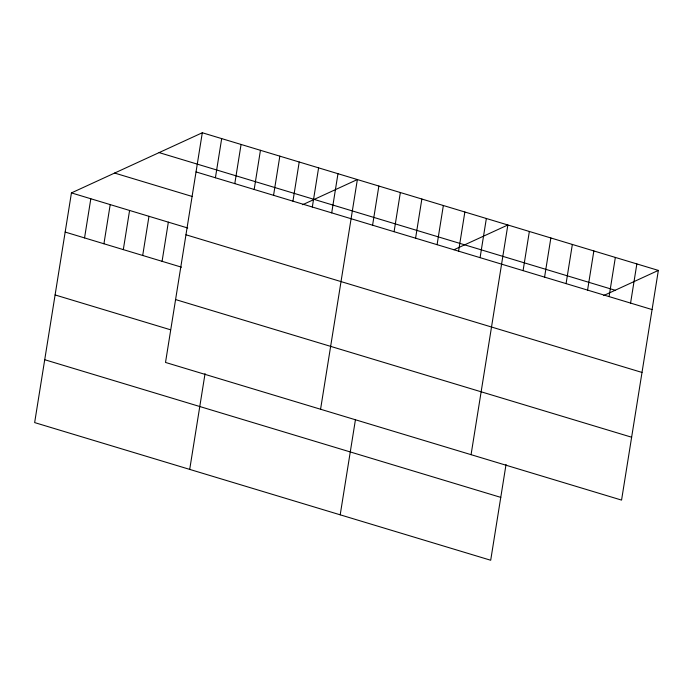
<?xml version="1.0" encoding="UTF-8"?>
<svg xmlns="http://www.w3.org/2000/svg" width="693" height="693" viewBox="0 0 693 693"><rect width="100%" height="100%" fill="white"/><g stroke="black" fill="none" stroke-linecap="round" stroke-linejoin="round"><path stroke-width="1.04" d="M202.304 132.753L165.514 362.439L621.56 500.095L658.35 270.409L202.304 132.753L71.44 192.905L34.65 422.591L490.696 560.247L506.037 464.475M84.546 237.924L90.818 198.752M103.933 243.771L110.204 204.608M123.311 249.619L129.582 210.455M142.697 255.474L148.969 216.311M162.075 261.322L168.347 222.158M215.41 177.763L221.682 138.6M234.797 183.619L241.069 144.456M189.709 469.395L205.05 373.622M254.175 189.466L260.447 150.303M273.562 195.313L279.833 156.15M292.94 201.169L299.211 162.006M312.326 207.016L318.598 167.853M331.704 212.872L337.976 173.709M320.573 409.242L357.363 179.556L302.607 204.721M372.583 225.208L378.863 186.045M340.202 514.821L355.379 420.071M394.083 231.696L400.355 192.533M415.583 238.184L421.855 199.021M437.084 244.681L443.355 205.518M458.584 251.169L464.856 212.006M480.084 257.657L486.356 218.494M471.067 454.669L507.856 224.982L453.993 249.74M523.085 270.634L529.357 231.471M544.577 277.122L550.857 237.959M566.077 283.619L572.349 244.456M587.577 290.107L593.849 250.944M609.078 296.595L615.349 257.432M630.578 303.084L636.85 263.92M603.594 295.582L658.35 270.409M159.121 152.607L615.167 290.263M196.032 171.916L652.078 309.572M114.622 173.059L192.152 196.457M71.44 192.905L187.734 228.006M185.958 234.788L642.004 372.444M65.168 232.068L181.462 267.169M175.589 299.567L631.635 437.222M55.093 294.941L170.365 329.738M44.724 359.719L500.77 497.375"/></g></svg>
